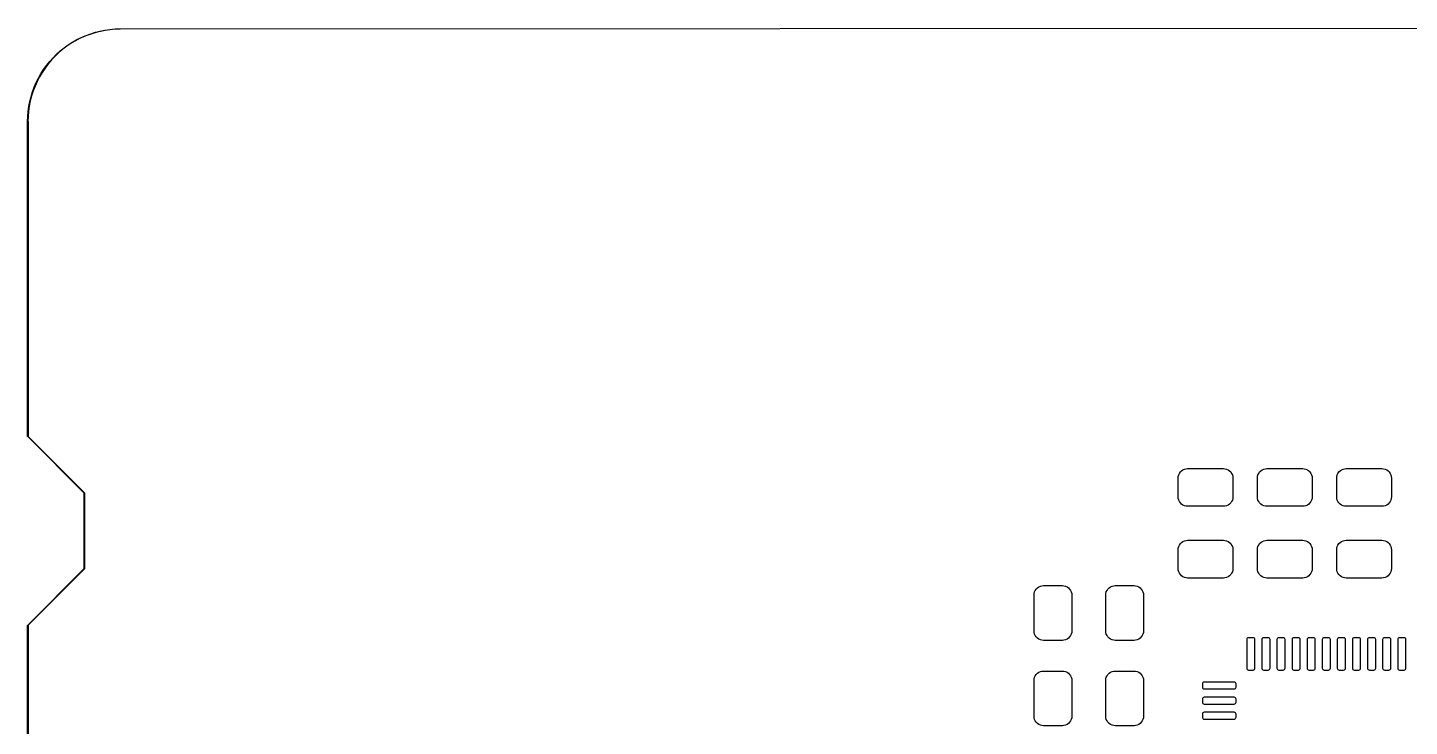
# Model space of a CAD drawing. Extents: x 90 to 164.6, y -92.6 to -55.
# Drawn here: x 90 to 126.6, y -73.48 to -54.96 of the extents above; entities that cross this region are included whole.
import ezdxf

# ---------------------------------------------------------------- set-up
doc = ezdxf.new("R2010")
doc.units = 0
doc.layers.add('BLACK', color=7, linetype='CONTINUOUS')

msp = doc.modelspace()

# ---------------------------------------------------------------- linework, layer by layer
at = {"layer": 'BLACK', "linetype": 'CONTINUOUS'}
for p, q in [((91.3887, -55.2463), (91.2668, -55.3092)), ((91.3001, -55.281), (91.4192, -55.2219)), ((91.514, -55.1902), (91.3887, -55.2463)), ((91.4192, -55.2219), (91.5413, -55.1694)), ((91.6422, -55.1413), (91.514, -55.1902)), ((91.5413, -55.1694), (91.6661, -55.1235)), ((91.7729, -55.0996), (91.6422, -55.1413)), ((91.6661, -55.1235), (91.7932, -55.0845)), ((91.9057, -55.0654), (91.7729, -55.0996)), ((91.7932, -55.0845), (91.9222, -55.0524)), ((92.0403, -55.0386), (91.9057, -55.0654)), ((91.9222, -55.0524), (92.0528, -55.0273)), ((92.1761, -55.0194), (92.0403, -55.0386)), ((92.0528, -55.0273), (92.1846, -55.0094)), ((92.3129, -55.0079), (92.1761, -55.0194)), ((92.1846, -55.0094), (92.3171, -54.9986)), ((92.4478, -55.0041), (92.3129, -55.0079)), ((92.3171, -54.9986), (92.45, -54.995)), ((92.45, -55.005), (92.4478, -55.0041)), ((92.45, -54.995), (156.493, -54.9626)), ((156.493, -54.9726), (92.45, -55.005)), ((92.45, -54.995), (92.45, -54.995)), ((92.45, -55.005), (92.45, -55.005)), ((92.45, -55.005), (92.45, -55.005)), ((90.8201, -55.6262), (90.7204, -55.7204)), ((90.7617, -55.6677), (90.8607, -55.5789)), ((90.925, -55.5377), (90.8201, -55.6262)), ((90.8607, -55.5789), (90.9643, -55.4956)), ((91.0346, -55.4552), (90.925, -55.5377)), ((90.9643, -55.4956), (91.0723, -55.418)), ((91.1487, -55.3789), (91.0346, -55.4552)), ((91.0723, -55.418), (91.1843, -55.3464)), ((91.2668, -55.3092), (91.1487, -55.3789)), ((91.1843, -55.3464), (91.3001, -55.281)), ((90.418, -56.0723), (90.4956, -55.9643)), ((90.5377, -55.925), (90.4552, -56.0346)), ((90.4956, -55.9643), (90.5789, -55.8607)), ((90.6262, -55.8201), (90.5377, -55.925)), ((90.5789, -55.8607), (90.6677, -55.7617)), ((90.7204, -55.7204), (90.6262, -55.8201)), ((90.6677, -55.7617), (90.7617, -55.6677)), ((90.2219, -56.4192), (90.281, -56.3001)), ((90.3092, -56.2668), (90.2463, -56.3887)), ((90.281, -56.3001), (90.3464, -56.1843)), ((90.3789, -56.1487), (90.3092, -56.2668)), ((90.3464, -56.1843), (90.418, -56.0723)), ((90.4552, -56.0346), (90.3789, -56.1487)), ((90.0845, -56.7932), (90.1235, -56.6661)), ((90.1413, -56.6422), (90.0996, -56.7729)), ((90.1235, -56.6661), (90.1694, -56.5413)), ((90.1902, -56.514), (90.1413, -56.6422)), ((90.1694, -56.5413), (90.2219, -56.4192)), ((90.2463, -56.3887), (90.1902, -56.514)), ((90.0094, -57.1846), (90.0273, -57.0528)), ((90.0386, -57.0403), (90.0194, -57.1761)), ((90.0273, -57.0528), (90.0524, -56.9222)), ((90.0654, -56.9057), (90.0386, -57.0403)), ((90.0524, -56.9222), (90.0845, -56.7932)), ((90.0996, -56.7729), (90.0654, -56.9057)), ((89.995, -57.45), (89.9986, -57.3171)), ((89.995, -65.8), (89.995, -57.45)), ((89.9986, -57.3171), (90.0094, -57.1846)), ((90.0079, -57.3129), (90.0041, -57.4478)), ((90.0041, -57.4478), (90.005, -57.45)), ((90.005, -57.45), (90.005, -65.7979)), ((90.0194, -57.1761), (90.0079, -57.3129)), ((89.9965, -65.8035), (89.995, -65.8)), ((89.995, -65.8), (89.995, -65.8)), ((91.495, -67.3021), (89.9965, -65.8035)), ((90.005, -65.7979), (91.5035, -67.2965)), ((120.475, -66.9), (120.478, -66.8596)), ((120.475, -67.4), (120.475, -66.9)), ((120.478, -66.8596), (120.489, -66.8165)), ((120.489, -66.8165), (120.508, -66.7761)), ((120.508, -66.7761), (120.533, -66.7396)), ((120.533, -66.7396), (120.565, -66.7082)), ((120.565, -66.7082), (120.601, -66.6828)), ((120.601, -66.6828), (120.642, -66.6643)), ((120.642, -66.6643), (120.685, -66.6533)), ((120.685, -66.6533), (120.725, -66.65)), ((120.725, -66.65), (121.675, -66.65)), ((121.675, -66.65), (121.715, -66.6533)), ((121.715, -66.6533), (121.758, -66.6643)), ((121.758, -66.6643), (121.799, -66.6828)), ((121.799, -66.6828), (121.835, -66.7082)), ((121.835, -66.7082), (121.867, -66.7396)), ((121.867, -66.7396), (121.892, -66.7761)), ((121.892, -66.7761), (121.911, -66.8165)), ((121.911, -66.8165), (121.922, -66.8596)), ((121.922, -66.8596), (121.925, -66.9)), ((121.925, -66.9), (121.925, -67.4)), ((122.575, -66.9), (122.578, -66.8596)), ((122.575, -67.4), (122.575, -66.9)), ((122.578, -66.8596), (122.589, -66.8165)), ((122.589, -66.8165), (122.608, -66.7761)), ((122.608, -66.7761), (122.633, -66.7396)), ((122.633, -66.7396), (122.665, -66.7082)), ((122.665, -66.7082), (122.701, -66.6828)), ((122.701, -66.6828), (122.742, -66.6643)), ((122.742, -66.6643), (122.785, -66.6533)), ((122.785, -66.6533), (122.825, -66.65)), ((122.825, -66.65), (123.775, -66.65)), ((123.775, -66.65), (123.815, -66.6533)), ((123.815, -66.6533), (123.858, -66.6643)), ((123.858, -66.6643), (123.899, -66.6828)), ((123.899, -66.6828), (123.935, -66.7082)), ((123.935, -66.7082), (123.967, -66.7396)), ((123.967, -66.7396), (123.992, -66.7761)), ((123.992, -66.7761), (124.011, -66.8165)), ((124.011, -66.8165), (124.022, -66.8596)), ((124.022, -66.8596), (124.025, -66.9)), ((124.025, -66.9), (124.025, -67.4)), ((124.675, -66.9), (124.678, -66.8596)), ((124.675, -67.4), (124.675, -66.9)), ((124.678, -66.8596), (124.689, -66.8165)), ((124.689, -66.8165), (124.708, -66.7761)), ((124.708, -66.7761), (124.733, -66.7396)), ((124.733, -66.7396), (124.765, -66.7082)), ((124.765, -66.7082), (124.801, -66.6828)), ((124.801, -66.6828), (124.842, -66.6643)), ((124.842, -66.6643), (124.885, -66.6533)), ((124.885, -66.6533), (124.925, -66.65)), ((124.925, -66.65), (125.875, -66.65)), ((125.875, -66.65), (125.915, -66.6533)), ((125.915, -66.6533), (125.958, -66.6643)), ((125.958, -66.6643), (125.999, -66.6828)), ((125.999, -66.6828), (126.035, -66.7082)), ((126.035, -66.7082), (126.067, -66.7396)), ((126.067, -66.7396), (126.092, -66.7761)), ((126.092, -66.7761), (126.111, -66.8165)), ((126.111, -66.8165), (126.122, -66.8596)), ((126.122, -66.8596), (126.125, -66.9)), ((126.125, -66.9), (126.125, -67.4)), ((91.495, -69.2979), (91.495, -67.3021)), ((91.5035, -67.2965), (91.5035, -67.2965)), ((91.5035, -67.2965), (91.505, -67.3)), ((91.505, -67.3), (91.505, -69.3)), ((120.478, -67.4404), (120.475, -67.4)), ((120.489, -67.4835), (120.478, -67.4404)), ((120.508, -67.5239), (120.489, -67.4835)), ((120.533, -67.5604), (120.508, -67.5239)), ((120.565, -67.5918), (120.533, -67.5604)), ((120.601, -67.6172), (120.565, -67.5918)), ((120.642, -67.6357), (120.601, -67.6172)), ((120.685, -67.6467), (120.642, -67.6357)), ((120.725, -67.65), (120.685, -67.6467)), ((121.675, -67.65), (120.725, -67.65)), ((121.715, -67.6467), (121.675, -67.65)), ((121.758, -67.6357), (121.715, -67.6467)), ((121.799, -67.6172), (121.758, -67.6357)), ((121.835, -67.5918), (121.799, -67.6172)), ((121.867, -67.5604), (121.835, -67.5918)), ((121.892, -67.5239), (121.867, -67.5604)), ((121.911, -67.4835), (121.892, -67.5239)), ((121.922, -67.4404), (121.911, -67.4835)), ((121.925, -67.4), (121.922, -67.4404)), ((122.578, -67.4404), (122.575, -67.4)), ((122.589, -67.4835), (122.578, -67.4404)), ((122.608, -67.5239), (122.589, -67.4835)), ((122.633, -67.5604), (122.608, -67.5239)), ((122.665, -67.5918), (122.633, -67.5604)), ((122.701, -67.6172), (122.665, -67.5918)), ((122.742, -67.6357), (122.701, -67.6172)), ((122.785, -67.6467), (122.742, -67.6357)), ((122.825, -67.65), (122.785, -67.6467)), ((123.775, -67.65), (122.825, -67.65)), ((123.815, -67.6467), (123.775, -67.65)), ((123.858, -67.6357), (123.815, -67.6467)), ((123.899, -67.6172), (123.858, -67.6357)), ((123.935, -67.5918), (123.899, -67.6172)), ((123.967, -67.5604), (123.935, -67.5918)), ((123.992, -67.5239), (123.967, -67.5604)), ((124.011, -67.4835), (123.992, -67.5239)), ((124.022, -67.4404), (124.011, -67.4835)), ((124.025, -67.4), (124.022, -67.4404)), ((124.678, -67.4404), (124.675, -67.4)), ((124.689, -67.4835), (124.678, -67.4404)), ((124.708, -67.5239), (124.689, -67.4835)), ((124.733, -67.5604), (124.708, -67.5239)), ((124.765, -67.5918), (124.733, -67.5604)), ((124.801, -67.6172), (124.765, -67.5918)), ((124.842, -67.6357), (124.801, -67.6172)), ((124.885, -67.6467), (124.842, -67.6357)), ((124.925, -67.65), (124.885, -67.6467)), ((125.875, -67.65), (124.925, -67.65)), ((125.915, -67.6467), (125.875, -67.65)), ((125.958, -67.6357), (125.915, -67.6467)), ((125.999, -67.6172), (125.958, -67.6357)), ((126.035, -67.5918), (125.999, -67.6172)), ((126.067, -67.5604), (126.035, -67.5918)), ((126.092, -67.5239), (126.067, -67.5604)), ((126.111, -67.4835), (126.092, -67.5239)), ((126.122, -67.4404), (126.111, -67.4835)), ((126.125, -67.4), (126.122, -67.4404)), ((120.475, -68.8), (120.478, -68.7596)), ((120.475, -69.3), (120.475, -68.8)), ((120.478, -68.7596), (120.489, -68.7165)), ((120.489, -68.7165), (120.508, -68.6761)), ((120.508, -68.6761), (120.533, -68.6396)), ((120.533, -68.6396), (120.565, -68.6082)), ((120.565, -68.6082), (120.601, -68.5828)), ((120.601, -68.5828), (120.642, -68.5643)), ((120.642, -68.5643), (120.685, -68.5533)), ((120.685, -68.5533), (120.725, -68.55)), ((120.725, -68.55), (121.675, -68.55)), ((121.675, -68.55), (121.715, -68.5533)), ((121.715, -68.5533), (121.758, -68.5643)), ((121.758, -68.5643), (121.799, -68.5828)), ((121.799, -68.5828), (121.835, -68.6082)), ((121.835, -68.6082), (121.867, -68.6396)), ((121.867, -68.6396), (121.892, -68.6761)), ((121.892, -68.6761), (121.911, -68.7165)), ((121.911, -68.7165), (121.922, -68.7596)), ((121.922, -68.7596), (121.925, -68.8)), ((121.925, -68.8), (121.925, -69.3)), ((122.575, -68.8), (122.578, -68.7596)), ((122.575, -69.3), (122.575, -68.8)), ((122.578, -68.7596), (122.589, -68.7165)), ((122.589, -68.7165), (122.608, -68.6761)), ((122.608, -68.6761), (122.633, -68.6396)), ((122.633, -68.6396), (122.665, -68.6082)), ((122.665, -68.6082), (122.701, -68.5828)), ((122.701, -68.5828), (122.742, -68.5643)), ((122.742, -68.5643), (122.785, -68.5533)), ((122.785, -68.5533), (122.825, -68.55)), ((122.825, -68.55), (123.775, -68.55)), ((123.775, -68.55), (123.815, -68.5533)), ((123.815, -68.5533), (123.858, -68.5643)), ((123.858, -68.5643), (123.899, -68.5828)), ((123.899, -68.5828), (123.935, -68.6082)), ((123.935, -68.6082), (123.967, -68.6396)), ((123.967, -68.6396), (123.992, -68.6761)), ((123.992, -68.6761), (124.011, -68.7165)), ((124.011, -68.7165), (124.022, -68.7596)), ((124.022, -68.7596), (124.025, -68.8)), ((124.025, -68.8), (124.025, -69.3)), ((124.675, -68.8), (124.678, -68.7596)), ((124.675, -69.3), (124.675, -68.8)), ((124.678, -68.7596), (124.689, -68.7165)), ((124.689, -68.7165), (124.708, -68.6761)), ((124.708, -68.6761), (124.733, -68.6396)), ((124.733, -68.6396), (124.765, -68.6082)), ((124.765, -68.6082), (124.801, -68.5828)), ((124.801, -68.5828), (124.842, -68.5643)), ((124.842, -68.5643), (124.885, -68.5533)), ((124.885, -68.5533), (124.925, -68.55)), ((124.925, -68.55), (125.875, -68.55)), ((125.875, -68.55), (125.915, -68.5533)), ((125.915, -68.5533), (125.958, -68.5643)), ((125.958, -68.5643), (125.999, -68.5828)), ((125.999, -68.5828), (126.035, -68.6082)), ((126.035, -68.6082), (126.067, -68.6396)), ((126.067, -68.6396), (126.092, -68.6761)), ((126.092, -68.6761), (126.111, -68.7165)), ((126.111, -68.7165), (126.122, -68.7596)), ((126.122, -68.7596), (126.125, -68.8)), ((126.125, -68.8), (126.125, -69.3)), ((89.9965, -70.7965), (91.495, -69.2979)), ((91.5035, -69.3035), (90.005, -70.8021)), ((91.505, -69.3), (91.5035, -69.3035)), ((91.5035, -69.3035), (91.5035, -69.3035)), ((120.478, -69.3404), (120.475, -69.3)), ((120.489, -69.3835), (120.478, -69.3404)), ((120.508, -69.4239), (120.489, -69.3835)), ((120.533, -69.4604), (120.508, -69.4239)), ((120.565, -69.4918), (120.533, -69.4604)), ((120.601, -69.5172), (120.565, -69.4918)), ((120.642, -69.5357), (120.601, -69.5172)), ((120.685, -69.5467), (120.642, -69.5357)), ((120.725, -69.55), (120.685, -69.5467)), ((121.715, -69.5467), (121.675, -69.55)), ((121.758, -69.5357), (121.715, -69.5467)), ((121.799, -69.5172), (121.758, -69.5357)), ((121.835, -69.4918), (121.799, -69.5172)), ((121.867, -69.4604), (121.835, -69.4918)), ((121.892, -69.4239), (121.867, -69.4604)), ((121.911, -69.3835), (121.892, -69.4239)), ((121.922, -69.3404), (121.911, -69.3835)), ((121.925, -69.3), (121.922, -69.3404)), ((122.578, -69.3404), (122.575, -69.3)), ((122.589, -69.3835), (122.578, -69.3404)), ((122.608, -69.4239), (122.589, -69.3835)), ((122.633, -69.4604), (122.608, -69.4239)), ((122.665, -69.4918), (122.633, -69.4604)), ((122.701, -69.5172), (122.665, -69.4918)), ((122.742, -69.5357), (122.701, -69.5172)), ((122.785, -69.5467), (122.742, -69.5357)), ((122.825, -69.55), (122.785, -69.5467)), ((123.815, -69.5467), (123.775, -69.55)), ((123.858, -69.5357), (123.815, -69.5467)), ((123.899, -69.5172), (123.858, -69.5357)), ((123.935, -69.4918), (123.899, -69.5172)), ((123.967, -69.4604), (123.935, -69.4918)), ((123.992, -69.4239), (123.967, -69.4604)), ((124.011, -69.3835), (123.992, -69.4239)), ((124.022, -69.3404), (124.011, -69.3835)), ((124.025, -69.3), (124.022, -69.3404)), ((124.678, -69.3404), (124.675, -69.3)), ((124.689, -69.3835), (124.678, -69.3404)), ((124.708, -69.4239), (124.689, -69.3835)), ((124.733, -69.4604), (124.708, -69.4239)), ((124.765, -69.4918), (124.733, -69.4604)), ((124.801, -69.5172), (124.765, -69.4918)), ((124.842, -69.5357), (124.801, -69.5172)), ((124.885, -69.5467), (124.842, -69.5357)), ((124.925, -69.55), (124.885, -69.5467)), ((125.915, -69.5467), (125.875, -69.55)), ((125.958, -69.5357), (125.915, -69.5467)), ((125.999, -69.5172), (125.958, -69.5357)), ((126.035, -69.4918), (125.999, -69.5172)), ((126.067, -69.4604), (126.035, -69.4918)), ((126.092, -69.4239), (126.067, -69.4604)), ((126.111, -69.3835), (126.092, -69.4239)), ((126.122, -69.3404), (126.111, -69.3835)), ((126.125, -69.3), (126.122, -69.3404)), ((116.672, -69.9185), (116.69, -69.8781)), ((116.69, -69.8781), (116.716, -69.8416)), ((116.716, -69.8416), (116.747, -69.8102)), ((116.747, -69.8102), (116.784, -69.7848)), ((116.784, -69.7848), (116.824, -69.7663)), ((116.824, -69.7663), (116.867, -69.7552)), ((116.867, -69.7552), (116.908, -69.752)), ((116.908, -69.752), (117.408, -69.752)), ((117.408, -69.752), (117.448, -69.7552)), ((117.448, -69.7552), (117.491, -69.7663)), ((117.491, -69.7663), (117.531, -69.7848)), ((117.531, -69.7848), (117.568, -69.8102)), ((117.568, -69.8102), (117.599, -69.8416)), ((117.599, -69.8416), (117.625, -69.8781)), ((117.625, -69.8781), (117.643, -69.9185)), ((118.572, -69.9185), (118.59, -69.8781)), ((118.59, -69.8781), (118.616, -69.8416)), ((118.616, -69.8416), (118.647, -69.8102)), ((118.647, -69.8102), (118.684, -69.7848)), ((118.684, -69.7848), (118.724, -69.7663)), ((118.724, -69.7663), (118.767, -69.7552)), ((118.767, -69.7552), (118.808, -69.752)), ((118.808, -69.752), (119.308, -69.752)), ((119.308, -69.752), (119.348, -69.7552)), ((119.348, -69.7552), (119.391, -69.7663)), ((119.391, -69.7663), (119.431, -69.7848)), ((119.431, -69.7848), (119.468, -69.8102)), ((119.468, -69.8102), (119.499, -69.8416)), ((119.499, -69.8416), (119.525, -69.8781)), ((119.525, -69.8781), (119.543, -69.9185)), ((121.675, -69.55), (120.725, -69.55)), ((123.775, -69.55), (122.825, -69.55)), ((125.875, -69.55), (124.925, -69.55)), ((116.658, -70.002), (116.661, -69.9616)), ((116.658, -70.952), (116.658, -70.002)), ((116.661, -69.9616), (116.672, -69.9185)), ((117.643, -69.9185), (117.654, -69.9616)), ((117.654, -69.9616), (117.658, -70.002)), ((117.658, -70.002), (117.658, -70.952)), ((118.558, -70.002), (118.561, -69.9616)), ((118.558, -70.952), (118.558, -70.002)), ((118.561, -69.9616), (118.572, -69.9185)), ((119.543, -69.9185), (119.554, -69.9616)), ((119.554, -69.9616), (119.558, -70.002)), ((119.558, -70.002), (119.558, -70.952)), ((89.995, -70.8), (89.9965, -70.7965)), ((89.995, -90), (89.995, -70.8)), ((89.995, -70.8), (89.995, -70.8)), ((90.005, -70.8021), (90.005, -90)), ((116.661, -70.9924), (116.658, -70.952)), ((116.672, -71.0354), (116.661, -70.9924)), ((117.654, -70.9924), (117.643, -71.0354)), ((117.658, -70.952), (117.654, -70.9924)), ((118.561, -70.9924), (118.558, -70.952)), ((118.572, -71.0354), (118.561, -70.9924)), ((119.554, -70.9924), (119.543, -71.0354)), ((119.558, -70.952), (119.554, -70.9924)), ((116.69, -71.0758), (116.672, -71.0354)), ((116.716, -71.1123), (116.69, -71.0758)), ((116.747, -71.1437), (116.716, -71.1123)), ((116.784, -71.1691), (116.747, -71.1437)), ((116.824, -71.1876), (116.784, -71.1691)), ((116.867, -71.1987), (116.824, -71.1876)), ((116.908, -71.202), (116.867, -71.1987)), ((117.408, -71.202), (116.908, -71.202)), ((117.448, -71.1987), (117.408, -71.202)), ((117.491, -71.1876), (117.448, -71.1987)), ((117.531, -71.1691), (117.491, -71.1876)), ((117.568, -71.1437), (117.531, -71.1691)), ((117.599, -71.1123), (117.568, -71.1437)), ((117.625, -71.0758), (117.599, -71.1123)), ((117.643, -71.0354), (117.625, -71.0758)), ((118.59, -71.0758), (118.572, -71.0354)), ((118.616, -71.1123), (118.59, -71.0758)), ((118.647, -71.1437), (118.616, -71.1123)), ((118.684, -71.1691), (118.647, -71.1437)), ((118.724, -71.1876), (118.684, -71.1691)), ((118.767, -71.1987), (118.724, -71.1876)), ((118.808, -71.202), (118.767, -71.1987)), ((119.308, -71.202), (118.808, -71.202)), ((119.348, -71.1987), (119.308, -71.202)), ((119.391, -71.1876), (119.348, -71.1987)), ((119.431, -71.1691), (119.391, -71.1876)), ((119.468, -71.1437), (119.431, -71.1691)), ((119.499, -71.1123), (119.468, -71.1437)), ((119.525, -71.0758), (119.499, -71.1123)), ((119.543, -71.0354), (119.525, -71.0758)), ((122.3, -71.175), (122.304, -71.1559)), ((122.3, -71.95), (122.3, -71.175)), ((122.304, -71.1559), (122.315, -71.1396)), ((122.315, -71.1396), (122.331, -71.1288)), ((122.331, -71.1288), (122.35, -71.125)), ((122.35, -71.125), (122.45, -71.125)), ((122.45, -71.125), (122.469, -71.1288)), ((122.469, -71.1288), (122.485, -71.1396)), ((122.485, -71.1396), (122.496, -71.1559)), ((122.496, -71.1559), (122.5, -71.175)), ((122.5, -71.175), (122.5, -71.95)), ((122.7, -71.175), (122.704, -71.1559)), ((122.7, -71.95), (122.7, -71.175)), ((122.704, -71.1559), (122.715, -71.1396)), ((122.715, -71.1396), (122.731, -71.1288)), ((122.731, -71.1288), (122.75, -71.125)), ((122.75, -71.125), (122.85, -71.125)), ((122.85, -71.125), (122.869, -71.1288)), ((122.869, -71.1288), (122.885, -71.1396)), ((122.885, -71.1396), (122.896, -71.1559)), ((122.896, -71.1559), (122.9, -71.175)), ((122.9, -71.175), (122.9, -71.95)), ((123.1, -71.175), (123.104, -71.1559)), ((123.1, -71.95), (123.1, -71.175)), ((123.104, -71.1559), (123.115, -71.1396)), ((123.115, -71.1396), (123.131, -71.1288)), ((123.131, -71.1288), (123.15, -71.125)), ((123.15, -71.125), (123.25, -71.125)), ((123.25, -71.125), (123.269, -71.1288)), ((123.269, -71.1288), (123.285, -71.1396)), ((123.285, -71.1396), (123.296, -71.1559)), ((123.296, -71.1559), (123.3, -71.175)), ((123.3, -71.175), (123.3, -71.95)), ((123.5, -71.175), (123.504, -71.1559)), ((123.5, -71.95), (123.5, -71.175)), ((123.504, -71.1559), (123.515, -71.1396)), ((123.515, -71.1396), (123.531, -71.1288)), ((123.531, -71.1288), (123.55, -71.125)), ((123.55, -71.125), (123.65, -71.125)), ((123.65, -71.125), (123.669, -71.1288)), ((123.669, -71.1288), (123.685, -71.1396)), ((123.685, -71.1396), (123.696, -71.1559)), ((123.696, -71.1559), (123.7, -71.175)), ((123.7, -71.175), (123.7, -71.95)), ((123.9, -71.175), (123.904, -71.1559)), ((123.9, -71.95), (123.9, -71.175)), ((123.904, -71.1559), (123.915, -71.1396)), ((123.915, -71.1396), (123.931, -71.1288)), ((123.931, -71.1288), (123.95, -71.125)), ((123.95, -71.125), (124.05, -71.125)), ((124.05, -71.125), (124.069, -71.1288)), ((124.069, -71.1288), (124.085, -71.1396)), ((124.085, -71.1396), (124.096, -71.1559)), ((124.096, -71.1559), (124.1, -71.175)), ((124.1, -71.175), (124.1, -71.95)), ((124.3, -71.175), (124.304, -71.1559)), ((124.3, -71.95), (124.3, -71.175)), ((124.304, -71.1559), (124.315, -71.1396)), ((124.315, -71.1396), (124.331, -71.1288)), ((124.331, -71.1288), (124.35, -71.125)), ((124.35, -71.125), (124.45, -71.125)), ((124.45, -71.125), (124.469, -71.1288)), ((124.469, -71.1288), (124.485, -71.1396)), ((124.485, -71.1396), (124.496, -71.1559)), ((124.496, -71.1559), (124.5, -71.175)), ((124.5, -71.175), (124.5, -71.95)), ((124.7, -71.175), (124.704, -71.1559)), ((124.7, -71.95), (124.7, -71.175)), ((124.704, -71.1559), (124.715, -71.1396)), ((124.715, -71.1396), (124.731, -71.1288)), ((124.731, -71.1288), (124.75, -71.125)), ((124.75, -71.125), (124.85, -71.125)), ((124.85, -71.125), (124.869, -71.1288)), ((124.869, -71.1288), (124.885, -71.1396)), ((124.885, -71.1396), (124.896, -71.1559)), ((124.896, -71.1559), (124.9, -71.175)), ((124.9, -71.175), (124.9, -71.95)), ((125.1, -71.175), (125.104, -71.1559)), ((125.1, -71.95), (125.1, -71.175)), ((125.104, -71.1559), (125.115, -71.1396)), ((125.115, -71.1396), (125.131, -71.1288)), ((125.131, -71.1288), (125.15, -71.125)), ((125.15, -71.125), (125.25, -71.125)), ((125.25, -71.125), (125.269, -71.1288)), ((125.269, -71.1288), (125.285, -71.1396)), ((125.285, -71.1396), (125.296, -71.1559)), ((125.296, -71.1559), (125.3, -71.175)), ((125.3, -71.175), (125.3, -71.95)), ((125.5, -71.175), (125.504, -71.1559)), ((125.5, -71.95), (125.5, -71.175)), ((125.504, -71.1559), (125.515, -71.1396)), ((125.515, -71.1396), (125.531, -71.1288)), ((125.531, -71.1288), (125.55, -71.125)), ((125.55, -71.125), (125.65, -71.125)), ((125.65, -71.125), (125.669, -71.1288)), ((125.669, -71.1288), (125.685, -71.1396)), ((125.685, -71.1396), (125.696, -71.1559)), ((125.696, -71.1559), (125.7, -71.175)), ((125.7, -71.175), (125.7, -71.95)), ((125.9, -71.175), (125.904, -71.1559)), ((125.9, -71.95), (125.9, -71.175)), ((125.904, -71.1559), (125.915, -71.1396)), ((125.915, -71.1396), (125.931, -71.1288)), ((125.931, -71.1288), (125.95, -71.125)), ((125.95, -71.125), (126.05, -71.125)), ((126.05, -71.125), (126.069, -71.1288)), ((126.069, -71.1288), (126.085, -71.1396)), ((126.085, -71.1396), (126.096, -71.1559)), ((126.096, -71.1559), (126.1, -71.175)), ((126.1, -71.175), (126.1, -71.95)), ((126.3, -71.175), (126.304, -71.1559)), ((126.3, -71.95), (126.3, -71.175)), ((126.304, -71.1559), (126.315, -71.1396)), ((126.315, -71.1396), (126.331, -71.1288)), ((126.331, -71.1288), (126.35, -71.125)), ((126.35, -71.125), (126.45, -71.125)), ((126.45, -71.125), (126.469, -71.1288)), ((126.469, -71.1288), (126.485, -71.1396)), ((126.485, -71.1396), (126.496, -71.1559)), ((126.496, -71.1559), (126.5, -71.175)), ((126.5, -71.175), (126.5, -71.95)), ((116.69, -72.1408), (116.716, -72.1043)), ((116.716, -72.1043), (116.747, -72.0729)), ((116.747, -72.0729), (116.784, -72.0475)), ((116.784, -72.0475), (116.824, -72.029)), ((116.824, -72.029), (116.867, -72.018)), ((116.867, -72.018), (116.908, -72.0147)), ((116.908, -72.0147), (117.408, -72.0147)), ((117.408, -72.0147), (117.448, -72.018)), ((117.448, -72.018), (117.491, -72.029)), ((117.491, -72.029), (117.531, -72.0475)), ((117.531, -72.0475), (117.568, -72.0729)), ((117.568, -72.0729), (117.599, -72.1043)), ((117.599, -72.1043), (117.625, -72.1408)), ((118.59, -72.1408), (118.616, -72.1043)), ((118.616, -72.1043), (118.647, -72.0729)), ((118.647, -72.0729), (118.684, -72.0475)), ((118.684, -72.0475), (118.724, -72.029)), ((118.724, -72.029), (118.767, -72.018)), ((118.767, -72.018), (118.808, -72.0147)), ((118.808, -72.0147), (119.308, -72.0147)), ((119.308, -72.0147), (119.348, -72.018)), ((119.348, -72.018), (119.391, -72.029)), ((119.391, -72.029), (119.431, -72.0475)), ((119.431, -72.0475), (119.468, -72.0729)), ((119.468, -72.0729), (119.499, -72.1043)), ((119.499, -72.1043), (119.525, -72.1408)), ((122.304, -71.9691), (122.3, -71.95)), ((122.315, -71.9854), (122.304, -71.9691)), ((122.331, -71.9962), (122.315, -71.9854)), ((122.35, -72), (122.331, -71.9962)), ((122.45, -72), (122.35, -72)), ((122.469, -71.9962), (122.45, -72)), ((122.485, -71.9854), (122.469, -71.9962)), ((122.496, -71.9691), (122.485, -71.9854)), ((122.5, -71.95), (122.496, -71.9691)), ((122.704, -71.9691), (122.7, -71.95)), ((122.715, -71.9854), (122.704, -71.9691)), ((122.731, -71.9962), (122.715, -71.9854)), ((122.75, -72), (122.731, -71.9962)), ((122.85, -72), (122.75, -72)), ((122.869, -71.9962), (122.85, -72)), ((122.885, -71.9854), (122.869, -71.9962)), ((122.896, -71.9691), (122.885, -71.9854)), ((122.9, -71.95), (122.896, -71.9691)), ((123.104, -71.9691), (123.1, -71.95)), ((123.115, -71.9854), (123.104, -71.9691)), ((123.131, -71.9962), (123.115, -71.9854)), ((123.15, -72), (123.131, -71.9962)), ((123.25, -72), (123.15, -72)), ((123.269, -71.9962), (123.25, -72)), ((123.285, -71.9854), (123.269, -71.9962)), ((123.296, -71.9691), (123.285, -71.9854)), ((123.3, -71.95), (123.296, -71.9691)), ((123.504, -71.9691), (123.5, -71.95)), ((123.515, -71.9854), (123.504, -71.9691)), ((123.531, -71.9962), (123.515, -71.9854)), ((123.55, -72), (123.531, -71.9962)), ((123.65, -72), (123.55, -72)), ((123.669, -71.9962), (123.65, -72)), ((123.685, -71.9854), (123.669, -71.9962)), ((123.696, -71.9691), (123.685, -71.9854)), ((123.7, -71.95), (123.696, -71.9691)), ((123.904, -71.9691), (123.9, -71.95)), ((123.915, -71.9854), (123.904, -71.9691)), ((123.931, -71.9962), (123.915, -71.9854)), ((123.95, -72), (123.931, -71.9962)), ((124.05, -72), (123.95, -72)), ((124.069, -71.9962), (124.05, -72)), ((124.085, -71.9854), (124.069, -71.9962)), ((124.096, -71.9691), (124.085, -71.9854)), ((124.1, -71.95), (124.096, -71.9691)), ((124.304, -71.9691), (124.3, -71.95)), ((124.315, -71.9854), (124.304, -71.9691)), ((124.331, -71.9962), (124.315, -71.9854)), ((124.35, -72), (124.331, -71.9962)), ((124.45, -72), (124.35, -72)), ((124.469, -71.9962), (124.45, -72)), ((124.485, -71.9854), (124.469, -71.9962)), ((124.496, -71.9691), (124.485, -71.9854)), ((124.5, -71.95), (124.496, -71.9691)), ((124.704, -71.9691), (124.7, -71.95)), ((124.715, -71.9854), (124.704, -71.9691)), ((124.731, -71.9962), (124.715, -71.9854)), ((124.75, -72), (124.731, -71.9962)), ((124.85, -72), (124.75, -72)), ((124.869, -71.9962), (124.85, -72)), ((124.885, -71.9854), (124.869, -71.9962)), ((124.896, -71.9691), (124.885, -71.9854)), ((124.9, -71.95), (124.896, -71.9691)), ((125.104, -71.9691), (125.1, -71.95)), ((125.115, -71.9854), (125.104, -71.9691)), ((125.131, -71.9962), (125.115, -71.9854)), ((125.15, -72), (125.131, -71.9962)), ((125.25, -72), (125.15, -72)), ((125.269, -71.9962), (125.25, -72)), ((125.285, -71.9854), (125.269, -71.9962)), ((125.296, -71.9691), (125.285, -71.9854)), ((125.3, -71.95), (125.296, -71.9691)), ((125.504, -71.9691), (125.5, -71.95)), ((125.515, -71.9854), (125.504, -71.9691)), ((125.531, -71.9962), (125.515, -71.9854)), ((125.55, -72), (125.531, -71.9962)), ((125.65, -72), (125.55, -72)), ((125.669, -71.9962), (125.65, -72)), ((125.685, -71.9854), (125.669, -71.9962)), ((125.696, -71.9691), (125.685, -71.9854)), ((125.7, -71.95), (125.696, -71.9691)), ((125.904, -71.9691), (125.9, -71.95)), ((125.915, -71.9854), (125.904, -71.9691)), ((125.931, -71.9962), (125.915, -71.9854)), ((125.95, -72), (125.931, -71.9962)), ((126.05, -72), (125.95, -72)), ((126.069, -71.9962), (126.05, -72)), ((126.085, -71.9854), (126.069, -71.9962)), ((126.096, -71.9691), (126.085, -71.9854)), ((126.1, -71.95), (126.096, -71.9691)), ((126.304, -71.9691), (126.3, -71.95)), ((126.315, -71.9854), (126.304, -71.9691)), ((126.331, -71.9962), (126.315, -71.9854)), ((126.35, -72), (126.331, -71.9962)), ((126.45, -72), (126.35, -72)), ((126.469, -71.9962), (126.45, -72)), ((126.485, -71.9854), (126.469, -71.9962)), ((126.496, -71.9691), (126.485, -71.9854)), ((126.5, -71.95), (126.496, -71.9691)), ((116.658, -72.2647), (116.661, -72.2243)), ((116.658, -73.2147), (116.658, -72.2647)), ((116.661, -72.2243), (116.672, -72.1812)), ((116.672, -72.1812), (116.69, -72.1408)), ((117.625, -72.1408), (117.643, -72.1812)), ((117.643, -72.1812), (117.654, -72.2243)), ((117.654, -72.2243), (117.658, -72.2647)), ((117.658, -72.2647), (117.658, -73.2147)), ((118.558, -72.2647), (118.561, -72.2243)), ((118.558, -73.2147), (118.558, -72.2647)), ((118.561, -72.2243), (118.572, -72.1812)), ((118.572, -72.1812), (118.59, -72.1408)), ((119.525, -72.1408), (119.543, -72.1812)), ((119.543, -72.1812), (119.554, -72.2243)), ((119.554, -72.2243), (119.558, -72.2647)), ((119.558, -72.2647), (119.558, -73.2147)), ((121.125, -72.35), (121.129, -72.3309)), ((121.125, -72.45), (121.125, -72.35)), ((121.129, -72.4691), (121.125, -72.45)), ((121.129, -72.3309), (121.14, -72.3146)), ((121.14, -72.4854), (121.129, -72.4691)), ((121.14, -72.3146), (121.156, -72.3038)), ((121.156, -72.3038), (121.175, -72.3)), ((121.175, -72.3), (121.95, -72.3)), ((121.95, -72.3), (121.969, -72.3038)), ((121.969, -72.3038), (121.985, -72.3146)), ((121.985, -72.3146), (121.996, -72.3309)), ((121.996, -72.4691), (121.985, -72.4854)), ((121.996, -72.3309), (122, -72.35)), ((122, -72.45), (121.996, -72.4691)), ((122, -72.35), (122, -72.45)), ((121.125, -72.75), (121.129, -72.7309)), ((121.125, -72.85), (121.125, -72.75)), ((121.129, -72.7309), (121.14, -72.7146)), ((121.156, -72.4962), (121.14, -72.4854)), ((121.14, -72.7146), (121.156, -72.7038)), ((121.175, -72.5), (121.156, -72.4962)), ((121.156, -72.7038), (121.175, -72.7)), ((121.95, -72.5), (121.175, -72.5)), ((121.175, -72.7), (121.95, -72.7)), ((121.969, -72.4962), (121.95, -72.5)), ((121.95, -72.7), (121.969, -72.7038)), ((121.985, -72.4854), (121.969, -72.4962)), ((121.969, -72.7038), (121.985, -72.7146)), ((121.985, -72.7146), (121.996, -72.7309)), ((121.996, -72.7309), (122, -72.75)), ((122, -72.75), (122, -72.85)), ((121.129, -72.8691), (121.125, -72.85)), ((121.125, -73.15), (121.129, -73.1309)), ((121.125, -73.25), (121.125, -73.15)), ((121.14, -72.8854), (121.129, -72.8691)), ((121.129, -73.1309), (121.14, -73.1146)), ((121.156, -72.8962), (121.14, -72.8854)), ((121.14, -73.1146), (121.156, -73.1038)), ((121.175, -72.9), (121.156, -72.8962)), ((121.156, -73.1038), (121.175, -73.1)), ((121.95, -72.9), (121.175, -72.9)), ((121.175, -73.1), (121.95, -73.1)), ((121.969, -72.8962), (121.95, -72.9)), ((121.95, -73.1), (121.969, -73.1038)), ((121.985, -72.8854), (121.969, -72.8962)), ((121.969, -73.1038), (121.985, -73.1146)), ((121.996, -72.8691), (121.985, -72.8854)), ((121.985, -73.1146), (121.996, -73.1309)), ((122, -72.85), (121.996, -72.8691)), ((121.996, -73.1309), (122, -73.15)), ((122, -73.15), (122, -73.25)), ((116.661, -73.2551), (116.658, -73.2147)), ((116.672, -73.2981), (116.661, -73.2551)), ((116.69, -73.3386), (116.672, -73.2981)), ((116.716, -73.3751), (116.69, -73.3386)), ((116.747, -73.4065), (116.716, -73.3751)), ((116.784, -73.4319), (116.747, -73.4065)), ((116.824, -73.4504), (116.784, -73.4319)), ((116.867, -73.4614), (116.824, -73.4504)), ((116.908, -73.4647), (116.867, -73.4614)), ((117.408, -73.4647), (116.908, -73.4647)), ((117.448, -73.4614), (117.408, -73.4647)), ((117.491, -73.4504), (117.448, -73.4614)), ((117.531, -73.4319), (117.491, -73.4504)), ((117.568, -73.4065), (117.531, -73.4319)), ((117.599, -73.3751), (117.568, -73.4065)), ((117.625, -73.3386), (117.599, -73.3751)), ((117.643, -73.2981), (117.625, -73.3386)), ((117.654, -73.2551), (117.643, -73.2981)), ((117.658, -73.2147), (117.654, -73.2551)), ((118.561, -73.2551), (118.558, -73.2147)), ((118.572, -73.2981), (118.561, -73.2551)), ((118.59, -73.3386), (118.572, -73.2981)), ((118.616, -73.3751), (118.59, -73.3386)), ((118.647, -73.4065), (118.616, -73.3751)), ((118.684, -73.4319), (118.647, -73.4065)), ((118.724, -73.4504), (118.684, -73.4319)), ((118.767, -73.4614), (118.724, -73.4504)), ((118.808, -73.4647), (118.767, -73.4614)), ((119.308, -73.4647), (118.808, -73.4647)), ((119.348, -73.4614), (119.308, -73.4647)), ((119.391, -73.4504), (119.348, -73.4614)), ((119.431, -73.4319), (119.391, -73.4504)), ((119.468, -73.4065), (119.431, -73.4319)), ((119.499, -73.3751), (119.468, -73.4065)), ((119.525, -73.3386), (119.499, -73.3751)), ((119.543, -73.2981), (119.525, -73.3386)), ((119.554, -73.2551), (119.543, -73.2981)), ((119.558, -73.2147), (119.554, -73.2551)), ((121.129, -73.2691), (121.125, -73.25)), ((121.14, -73.2854), (121.129, -73.2691)), ((121.156, -73.2962), (121.14, -73.2854)), ((121.175, -73.3), (121.156, -73.2962)), ((121.95, -73.3), (121.175, -73.3)), ((121.969, -73.2962), (121.95, -73.3)), ((121.985, -73.2854), (121.969, -73.2962)), ((121.996, -73.2691), (121.985, -73.2854)), ((122, -73.25), (121.996, -73.2691))]:
    msp.add_line(p, q, dxfattribs=at)

doc.saveas('drawing.dxf')
